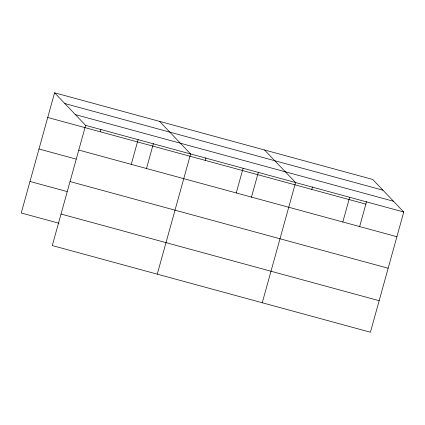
<?xml version="1.0" encoding="UTF-8"?>
<svg xmlns="http://www.w3.org/2000/svg" width="425" height="425" viewBox="0 0 425 425"><rect width="100%" height="100%" fill="white"/><g stroke="black" fill="none" stroke-linecap="round" stroke-linejoin="round"><path stroke-width="0.64" d="M54.581 92.783L85.622 125.364L52.291 245.56L370.419 332.217L403.75 212.022L372.709 179.44L54.581 92.783L21.25 212.978L59.017 223.263M100.226 131.777L100.927 129.243M131.267 164.358L138.114 139.666M146.423 168.768L153.42 143.544M157.271 274.157L190.602 153.962L159.566 121.38M205.206 160.374L205.913 157.84M236.247 192.955L243.095 168.263M251.409 197.365L258.4 172.141M262.252 302.754L295.587 182.559L264.547 149.977M311.78 189.401L312.481 186.873M342.821 221.983L349.669 197.29M359.571 226.828L366.562 201.604M64.823 103.535L382.952 190.193M75.379 114.612L393.507 201.269M85.622 125.364L403.75 212.022M47.733 117.475L365.861 204.138M78.774 150.057L396.902 236.714M38.994 148.994L76.123 159.104M70.035 181.571L388.163 268.233M29.989 181.464L67.118 191.574M61.03 214.041L379.158 300.703"/></g></svg>
